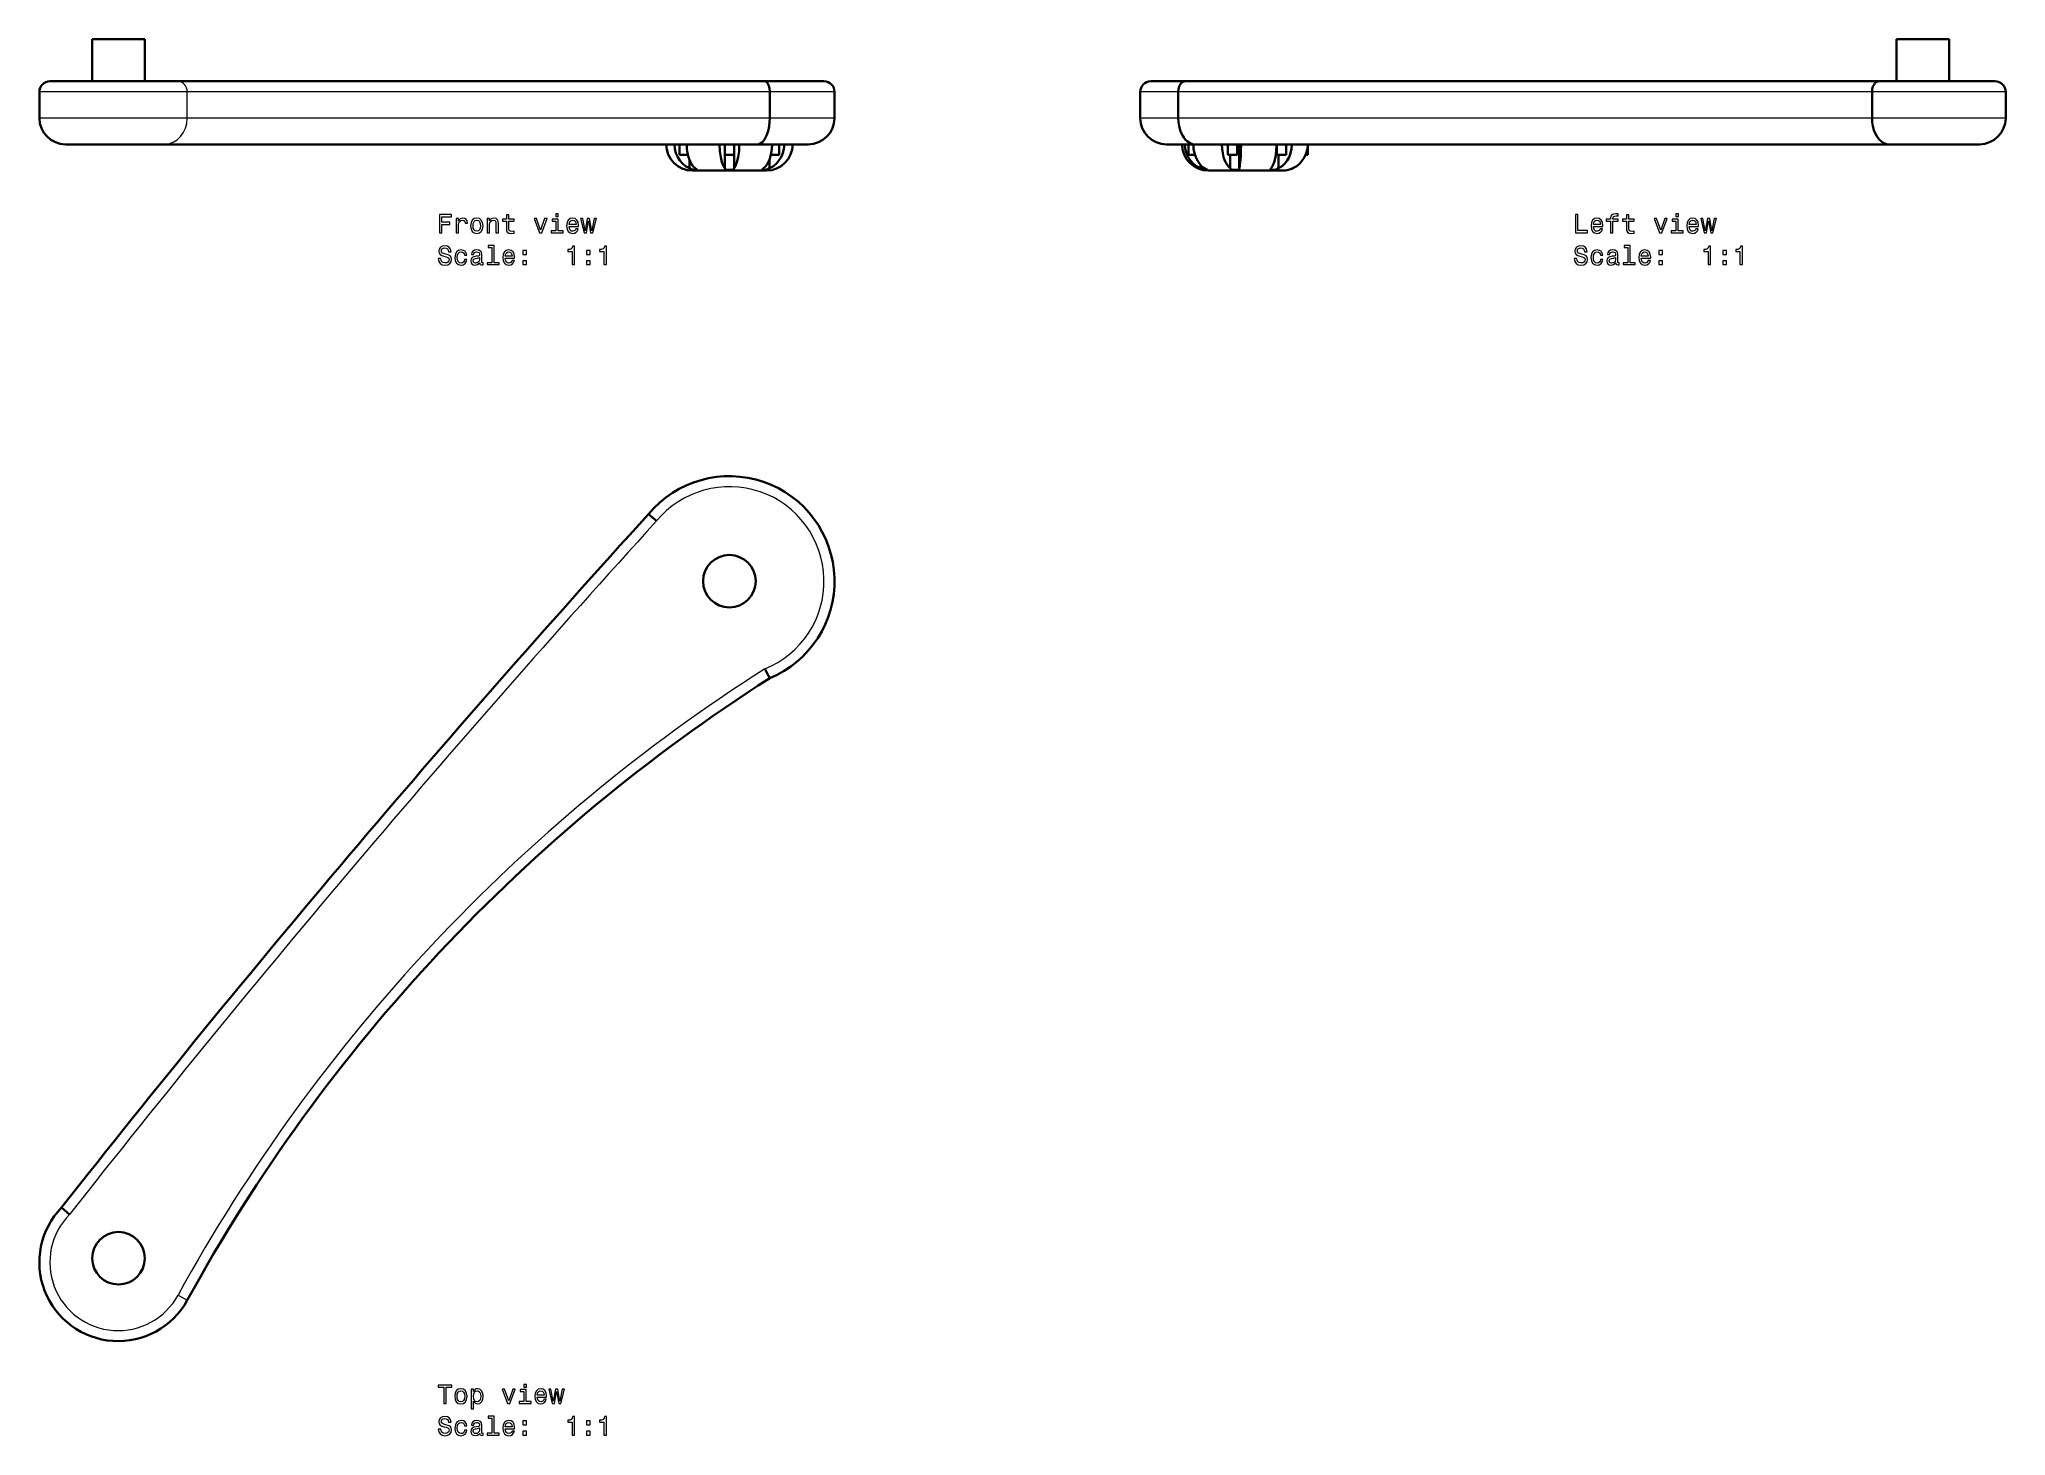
# Model space of a CAD drawing. Extents: x 519 to 893, y 167 to 433.
import ezdxf

# ---------------------------------------------------------------- set-up
doc = ezdxf.new("R2010")
doc.units = 0

msp = doc.modelspace()

# ---------------------------------------------------------------- linework, layer by layer
at = {"color": 7, "lineweight": 35, "ltscale": 0.2}
for p, q in [((528.9, 425), (528.9, 433)), ((538.9, 425), (538.9, 433)), ((872.26, 425), (872.26, 433)), ((882.26, 425), (882.26, 433))]:
    msp.add_line(p, q, dxfattribs=at)
at = {"color": 7, "lineweight": 35, "ltscale": 0.25}
msp.add_line((538.9, 433), (528.9, 433), dxfattribs=at)
at = {"color": 7, "lineweight": 35, "ltscale": 0.125}
for p, q in [((877.26, 433), (872.26, 433)), ((882.26, 433), (877.26, 433)), ((518.84, 418), (518.84, 423)), ((657.83, 418), (657.83, 423)), ((670.16, 418), (670.16, 423)), ((728.34, 418), (728.34, 423)), ((735.57, 418), (735.57, 423)), ((867.61, 418), (867.61, 423)), ((893.04, 418), (893.04, 423))]:
    msp.add_line(p, q, dxfattribs=at)
at = {"color": 7, "lineweight": 13}
for p, q in [((546.99, 423), (518.84, 423)), ((657.83, 423), (546.99, 423)), ((867.61, 423), (735.57, 423)), ((893.04, 423), (867.61, 423)), ((546.99, 418), (518.84, 418)), ((657.83, 418), (546.99, 418)), ((867.61, 418), (735.57, 418)), ((893.04, 418), (867.61, 418))]:
    msp.add_line(p, q, dxfattribs=at)
at = {"color": 7, "lineweight": 35}
for p, q in [((545.23, 425), (520.84, 425)), ((656.9, 425), (545.23, 425)), ((868.93, 425), (736.88, 425)), ((891.04, 425), (868.93, 425)), ((655.54, 413), (542.6, 413)), ((870.92, 413), (738.84, 413))]:
    msp.add_line(p, q, dxfattribs=at)
at = {"color": 7, "lineweight": 13, "ltscale": 0.125}
msp.add_line((546.99, 418), (546.99, 423), dxfattribs=at)
at = {"color": 7, "lineweight": 35, "ltscale": 0.281511}
msp.add_line((668.16, 425), (656.9, 425), dxfattribs=at)
at = {"color": 7, "lineweight": 13, "ltscale": 0.308411}
for p, q in [((670.16, 423), (657.83, 423)), ((670.16, 418), (657.83, 418))]:
    msp.add_line(p, q, dxfattribs=at)
at = {"color": 7, "lineweight": 13, "ltscale": 0.180594}
for p, q in [((735.57, 423), (728.34, 423)), ((735.57, 418), (728.34, 418))]:
    msp.add_line(p, q, dxfattribs=at)
at = {"color": 7, "lineweight": 35, "ltscale": 0.163376}
msp.add_line((736.88, 425), (730.34, 425), dxfattribs=at)
at = {"color": 7, "lineweight": 35, "ltscale": 0.469185}
msp.add_line((542.6, 413), (523.84, 413), dxfattribs=at)
at = {"color": 7, "lineweight": 35, "ltscale": 0.05}
for p, q in [((640.68, 413), (640.68, 411)), ((649.28, 413), (649.28, 411)), ((651.05, 413), (651.05, 411)), ((659.65, 413), (659.65, 411)), ((737.54, 413), (737.54, 411)), ((745.01, 413), (745.01, 411)), ((746.77, 413), (746.77, 411)), ((754.32, 413), (754.32, 411)), ((756.09, 413), (756.09, 411)), ((760.23, 413), (760.23, 411))]:
    msp.add_line(p, q, dxfattribs=at)
at = {"color": 7, "lineweight": 35, "ltscale": 0.114069}
for p, q in [((649.27, 413), (649.27, 408.44)), ((651.06, 413), (651.06, 408.44)), ((747.2, 413), (747.2, 408.44))]:
    msp.add_line(p, q, dxfattribs=at)
at = {"color": 7, "lineweight": 35, "ltscale": 0.240715}
msp.add_line((665.16, 413), (655.54, 413), dxfattribs=at)
at = {"color": 7, "lineweight": 35, "ltscale": 0.137456}
msp.add_line((738.84, 413), (733.34, 413), dxfattribs=at)
at = {"color": 7, "lineweight": 35, "ltscale": 0.427986}
msp.add_line((888.04, 413), (870.92, 413), dxfattribs=at)
at = {"color": 7, "lineweight": 35, "ltscale": 0.03578}
for p, q in [((640.68, 411), (642.11, 411)), ((658.22, 411), (659.65, 411))]:
    msp.add_line(p, q, dxfattribs=at)
at = {"color": 7, "lineweight": 35, "ltscale": 0.004054}
for p, q in [((642.11, 411), (642.27, 411)), ((658.06, 411), (658.22, 411))]:
    msp.add_line(p, q, dxfattribs=at)
at = {"color": 7, "lineweight": 35, "ltscale": 0.041739}
msp.add_line((642.54, 410.11), (642.54, 408.44), dxfattribs=at)
at = {"color": 7, "lineweight": 35, "ltscale": 0.351617}
msp.add_line((643.13, 408), (657.2, 408), dxfattribs=at)
at = {"color": 7, "lineweight": 35, "ltscale": 0.044077}
msp.add_line((649.28, 411), (651.05, 411), dxfattribs=at)
at = {"color": 7, "lineweight": 35, "ltscale": 0.041738}
msp.add_line((657.78, 410.11), (657.78, 408.44), dxfattribs=at)
at = {"color": 7, "lineweight": 35, "ltscale": 0.030176}
msp.add_line((737.54, 411), (738.75, 411), dxfattribs=at)
at = {"color": 7, "lineweight": 35, "ltscale": 0.016159}
msp.add_line((739.82, 409.08), (739.82, 408.44), dxfattribs=at)
at = {"color": 7, "lineweight": 35, "ltscale": 0.175809}
for p, q in [((741.31, 408), (748.34, 408)), ((748.34, 408), (755.38, 408))]:
    msp.add_line(p, q, dxfattribs=at)
at = {"color": 7, "lineweight": 35, "ltscale": 0.043524}
msp.add_line((745.01, 411), (746.75, 411), dxfattribs=at)
at = {"color": 7, "lineweight": 35, "ltscale": 0.064069}
for p, q in [((745.46, 411), (745.46, 408.44)), ((754.67, 411), (754.67, 408.44))]:
    msp.add_line(p, q, dxfattribs=at)
at = {"color": 7, "lineweight": 35, "ltscale": 0.000553894}
msp.add_line((746.75, 411), (746.77, 411), dxfattribs=at)
at = {"color": 7, "lineweight": 35, "ltscale": 0.004808}
msp.add_line((754.32, 411), (754.52, 411), dxfattribs=at)
at = {"color": 7, "lineweight": 35, "ltscale": 0.039268}
msp.add_line((754.52, 411), (756.09, 411), dxfattribs=at)
at = {"color": 7, "lineweight": 35, "ltscale": 0.010159}
msp.add_line((759.83, 411), (760.23, 411), dxfattribs=at)
at = {"color": 7, "lineweight": 35, "ltscale": 0.050013}
msp.add_line((634.78, 342.6), (636.29, 341.29), dxfattribs=at)
at = {"color": 7, "lineweight": 35, "ltscale": 0.050071}
msp.add_line((523.06, 210.56), (524.57, 209.24), dxfattribs=at)
at = {"color": 7, "lineweight": 13, "ltscale": 0.05}
msp.add_line((545.23, 193.87), (546.99, 192.91), dxfattribs=at)
at = {"color": 7, "lineweight": 35}
for points in [[(657.83, 423), (657.78, 423.61), (657.65, 424.17), (657.44, 424.63), (657.32, 424.78), (657.19, 424.9), (657.05, 424.98), (656.9, 425)], [(735.57, 423), (735.61, 423.51), (735.74, 424), (735.96, 424.42), (736.12, 424.63), (736.3, 424.8), (736.49, 424.91), (736.69, 424.98), (736.88, 425)], [(867.61, 423), (867.65, 423.51), (867.78, 424), (868, 424.42), (868.16, 424.63), (868.35, 424.8), (868.53, 424.91), (868.73, 424.98), (868.93, 425)], [(655.54, 413), (655.85, 413.05), (656.17, 413.2), (656.46, 413.44), (656.67, 413.67), (656.87, 413.95), (657.23, 414.66), (657.52, 415.5), (657.71, 416.42), (657.8, 417.2), (657.83, 418)], [(738.84, 413), (738.32, 413.06), (737.82, 413.25), (737.35, 413.55), (736.92, 413.95), (736.66, 414.28), (736.42, 414.64), (736.19, 415.06), (736, 415.51), (735.73, 416.44), (735.61, 417.21), (735.57, 418)], [(870.92, 413), (870.39, 413.06), (869.88, 413.25), (869.41, 413.55), (868.97, 413.95), (868.7, 414.28), (868.46, 414.64), (868.24, 415.06), (868.04, 415.51), (867.77, 416.44), (867.65, 417.21), (867.61, 418)], [(639.7, 413), (639.77, 412.14), (639.98, 411.31), (640.33, 410.53), (640.74, 409.9), (641.23, 409.34), (641.8, 408.87), (642.54, 408.44)], [(642.04, 413), (642.08, 412.14), (642.2, 411.31), (642.4, 410.53), (642.57, 410.04), (642.77, 409.6), (642.99, 409.21), (643.23, 408.87), (643.66, 408.44)], [(648.29, 413), (648.34, 411.72), (648.5, 410.53), (648.73, 409.61), (649.01, 408.87), (649.27, 408.44)], [(652.04, 413), (651.99, 411.72), (651.82, 410.53), (651.6, 409.61), (651.31, 408.87), (651.06, 408.44)], [(658.29, 413), (658.25, 412.14), (658.13, 411.31), (657.93, 410.53), (657.76, 410.04), (657.56, 409.6), (657.34, 409.21), (657.09, 408.87), (656.67, 408.44)], [(660.63, 413), (660.55, 412.14), (660.34, 411.31), (660, 410.53), (659.59, 409.9), (659.1, 409.34), (658.53, 408.87), (657.78, 408.44)], [(736.82, 413), (736.9, 412.14), (737.12, 411.31), (737.48, 410.53), (737.91, 409.9), (738.43, 409.34), (739.03, 408.87), (739.82, 408.44)], [(738.45, 413), (738.5, 412.14), (738.66, 411.31), (738.92, 410.53), (739.23, 409.9), (739.6, 409.34), (740.03, 408.87), (740.59, 408.44)], [(743.87, 413), (743.91, 412.14), (744.03, 411.31), (744.22, 410.53), (744.39, 410.04), (744.59, 409.6), (744.81, 409.21), (745.05, 408.87), (745.46, 408.44)], [(747.53, 413), (747.51, 411.72), (747.46, 410.53), (747.38, 409.61), (747.29, 408.87), (747.2, 408.44)], [(754.29, 413), (754.23, 411.72), (754.06, 410.53), (753.83, 409.61), (753.54, 408.87), (753.28, 408.44)], [(757.22, 413), (757.16, 412.14), (756.97, 411.31), (756.66, 410.53), (756.29, 409.9), (755.85, 409.34), (755.34, 408.87), (754.67, 408.44)], [(760.23, 413), (760.16, 412.14), (759.95, 411.31), (759.6, 410.53), (759.19, 409.9), (758.69, 409.34), (758.12, 408.87), (757.38, 408.44)], [(643.98, 408.18), (643.98, 408.17), (643.97, 408.16), (643.95, 408.15), (643.89, 408.13), (643.61, 408.14), (643.26, 408.19), (642.88, 408.29), (642.54, 408.44)], [(643.66, 408.44), (643.9, 408.28), (643.97, 408.22), (643.98, 408.19), (643.98, 408.18)], [(651.06, 408.44), (651.03, 408.34), (650.97, 408.29), (650.81, 408.21), (650.44, 408.14), (650.02, 408.13), (649.75, 408.15), (649.51, 408.21), (649.35, 408.29), (649.29, 408.36), (649.27, 408.44)], [(657.78, 408.44), (657.45, 408.29), (657.08, 408.19), (656.71, 408.14), (656.43, 408.13), (656.37, 408.15), (656.35, 408.16), (656.35, 408.17), (656.34, 408.18)], [(656.34, 408.18), (656.34, 408.19), (656.36, 408.22), (656.46, 408.3), (656.67, 408.44)], [(741.09, 408.15), (741.09, 408.14), (741.08, 408.14), (741.07, 408.14), (741.05, 408.13), (740.98, 408.13), (740.73, 408.15), (740.43, 408.22), (739.82, 408.44)], [(740.59, 408.44), (740.96, 408.25), (741.06, 408.18), (741.08, 408.16), (741.09, 408.15)], [(747.22, 408.36), (747.2, 408.28), (747.15, 408.24), (747, 408.17), (746.67, 408.13), (746.29, 408.14), (745.79, 408.22), (745.61, 408.3), (745.46, 408.44)], [(754.67, 408.44), (754.35, 408.28), (753.95, 408.17), (753.62, 408.13), (753.33, 408.13), (753.16, 408.16), (753.11, 408.18), (753.09, 408.2), (753.09, 408.23)], [(753.09, 408.23), (753.11, 408.27), (753.21, 408.39), (753.28, 408.44)]]:
    msp.add_lwpolyline(points, dxfattribs=at)
at = {"color": 7, "lineweight": 13}
for points in [[(594.98, 396.14), (595.45, 396.14), (595.45, 397.75), (596.93, 397.75), (596.93, 398.17), (595.45, 398.17), (595.45, 399.22), (597.26, 399.22), (597.26, 399.64), (594.98, 399.64)], [(598.18, 396.14), (598.62, 396.14), (598.62, 397.69), (598.67, 398.06), (598.8, 398.33), (599.02, 398.49), (599.32, 398.55), (599.54, 398.51), (599.71, 398.41), (599.81, 398.24), (599.85, 398.01), (600.29, 398.01), (600.23, 398.42), (600.07, 398.71), (599.79, 398.89), (599.41, 398.95), (599.15, 398.91), (598.93, 398.81), (598.74, 398.63), (598.58, 398.4), (598.58, 398.85), (598.18, 398.85)], [(600.91, 397.49), (601, 396.88), (601.23, 396.43), (601.6, 396.14), (602.09, 396.05), (602.58, 396.14), (602.95, 396.42), (603.18, 396.87), (603.27, 397.49), (603.18, 398.11), (602.95, 398.57), (602.58, 398.85), (602.09, 398.95), (601.6, 398.85), (601.23, 398.56), (601, 398.11)], [(601.37, 397.5), (601.41, 397.95), (601.56, 398.28), (601.78, 398.48), (602.09, 398.55), (602.39, 398.48), (602.62, 398.29), (602.76, 397.95), (602.81, 397.5), (602.76, 397.04), (602.62, 396.71), (602.39, 396.51), (602.09, 396.44), (601.78, 396.51), (601.56, 396.71), (601.41, 397.04)], [(604.08, 396.14), (604.53, 396.14), (604.53, 397.71), (604.57, 398.06), (604.72, 398.33), (604.94, 398.49), (605.25, 398.55), (605.49, 398.5), (605.64, 398.36), (605.72, 398.14), (605.74, 397.83), (605.74, 396.14), (606.19, 396.14), (606.19, 397.92), (606.16, 398.28), (606.07, 398.58), (605.78, 398.85), (605.31, 398.95), (605.06, 398.91), (604.84, 398.82), (604.65, 398.65), (604.51, 398.44), (604.51, 398.85), (604.08, 398.85)], [(607.71, 398.38), (607.71, 397.03), (607.74, 396.59), (607.88, 396.28), (608.17, 396.11), (608.65, 396.05), (609.17, 396.07), (609.17, 396.46), (608.79, 396.43), (608.44, 396.47), (608.25, 396.59), (608.17, 396.8), (608.16, 397.1), (608.16, 398.38), (609.17, 398.38), (609.17, 398.76), (608.16, 398.76), (608.16, 399.55), (607.71, 399.55), (607.71, 398.76), (606.95, 398.76), (606.95, 398.38)], [(614, 396.14), (614.47, 396.14), (615.46, 398.85), (615, 398.85), (614.24, 396.67), (613.46, 398.85), (613, 398.85)], [(617.58, 396.52), (617.58, 398.76), (616.44, 398.76), (616.44, 398.38), (617.14, 398.38), (617.14, 396.52), (616.23, 396.52), (616.23, 396.14), (618.5, 396.14), (618.5, 396.52)], [(617.6, 399.76), (617.13, 399.76), (617.13, 399.26), (617.6, 399.26)], [(619.65, 397.37), (621.43, 397.37), (621.43, 397.58), (621.35, 398.16), (621.13, 398.59), (620.78, 398.85), (620.31, 398.95), (619.85, 398.85), (619.49, 398.56), (619.27, 398.11), (619.19, 397.5), (619.26, 396.88), (619.49, 396.43), (619.84, 396.14), (620.29, 396.05), (620.68, 396.11), (621.01, 396.28), (621.24, 396.56), (621.38, 396.92), (620.94, 396.92), (620.85, 396.72), (620.72, 396.57), (620.35, 396.45), (620.06, 396.5), (619.84, 396.68), (619.7, 396.97), (619.65, 397.35)], [(619.65, 397.74), (619.71, 398.09), (619.84, 398.35), (620.05, 398.5), (620.32, 398.56), (620.59, 398.5), (620.8, 398.35), (620.92, 398.09), (620.97, 397.74)], [(622.94, 396.14), (623.34, 398.44), (623.75, 396.14), (624.17, 396.14), (624.84, 398.85), (624.41, 398.85), (623.96, 396.55), (623.56, 398.85), (623.12, 398.85), (622.72, 396.55), (622.27, 398.85), (621.85, 398.85), (622.52, 396.14)], [(811.19, 396.14), (813.43, 396.14), (813.43, 396.57), (811.65, 396.57), (811.65, 399.64), (811.19, 399.64)], [(814.59, 397.37), (816.36, 397.37), (816.37, 397.58), (816.29, 398.16), (816.07, 398.59), (815.71, 398.85), (815.24, 398.95), (814.79, 398.85), (814.43, 398.56), (814.21, 398.11), (814.13, 397.5), (814.2, 396.88), (814.43, 396.43), (814.78, 396.14), (815.23, 396.05), (815.62, 396.11), (815.95, 396.28), (816.18, 396.56), (816.32, 396.92), (815.88, 396.92), (815.79, 396.72), (815.66, 396.57), (815.29, 396.45), (815, 396.5), (814.78, 396.68), (814.64, 396.97), (814.59, 397.35)], [(814.59, 397.74), (814.64, 398.09), (814.78, 398.35), (814.99, 398.5), (815.26, 398.56), (815.53, 398.5), (815.73, 398.35), (815.86, 398.09), (815.91, 397.74)], [(817.85, 398.38), (817.85, 396.14), (818.3, 396.14), (818.3, 398.38), (819.3, 398.38), (819.3, 398.76), (818.3, 398.76), (818.3, 398.93), (818.33, 399.13), (818.45, 399.27), (818.64, 399.35), (818.93, 399.38), (819.3, 399.36), (819.3, 399.74), (818.83, 399.76), (818.39, 399.72), (818.09, 399.58), (817.91, 399.35), (817.85, 399.01), (817.85, 398.76), (817.04, 398.76), (817.04, 398.38)], [(820.87, 398.38), (820.87, 397.03), (820.9, 396.59), (821.04, 396.28), (821.32, 396.11), (821.8, 396.05), (822.33, 396.07), (822.33, 396.46), (821.94, 396.43), (821.59, 396.47), (821.41, 396.59), (821.33, 396.8), (821.31, 397.1), (821.31, 398.38), (822.33, 398.38), (822.33, 398.76), (821.31, 398.76), (821.31, 399.55), (820.87, 399.55), (820.87, 398.76), (820.1, 398.76), (820.1, 398.38)], [(827.16, 396.14), (827.63, 396.14), (828.61, 398.85), (828.16, 398.85), (827.39, 396.67), (826.62, 398.85), (826.15, 398.85)], [(830.74, 396.52), (830.74, 398.76), (829.6, 398.76), (829.6, 398.38), (830.29, 398.38), (830.29, 396.52), (829.39, 396.52), (829.39, 396.14), (831.66, 396.14), (831.66, 396.52)], [(830.75, 399.76), (830.28, 399.76), (830.28, 399.26), (830.75, 399.26)], [(832.81, 397.37), (834.58, 397.37), (834.59, 397.58), (834.5, 398.16), (834.28, 398.59), (833.93, 398.85), (833.46, 398.95), (833, 398.85), (832.65, 398.56), (832.42, 398.11), (832.34, 397.5), (832.42, 396.88), (832.64, 396.43), (832.99, 396.14), (833.45, 396.05), (833.84, 396.11), (834.16, 396.28), (834.4, 396.56), (834.54, 396.92), (834.1, 396.92), (834.01, 396.72), (833.87, 396.57), (833.5, 396.45), (833.21, 396.5), (833, 396.68), (832.86, 396.97), (832.81, 397.35)], [(832.81, 397.74), (832.86, 398.09), (833, 398.35), (833.2, 398.5), (833.48, 398.56), (833.74, 398.5), (833.95, 398.35), (834.08, 398.09), (834.12, 397.74)], [(836.09, 396.14), (836.5, 398.44), (836.9, 396.14), (837.32, 396.14), (837.99, 398.85), (837.56, 398.85), (837.11, 396.55), (836.71, 398.85), (836.28, 398.85), (835.88, 396.55), (835.43, 398.85), (835, 398.85), (835.67, 396.14)], [(595.22, 391.25), (594.76, 391.25), (594.86, 390.72), (595.12, 390.32), (595.5, 390.09), (596.03, 390), (596.55, 390.08), (596.94, 390.3), (597.18, 390.65), (597.27, 391.11), (597.2, 391.52), (596.99, 391.79), (596.64, 391.97), (596.18, 392.1), (595.79, 392.19), (595.53, 392.31), (595.39, 392.47), (595.34, 392.72), (595.39, 392.95), (595.52, 393.12), (595.72, 393.23), (596, 393.27), (596.28, 393.22), (596.5, 393.09), (596.65, 392.86), (596.72, 392.55), (597.18, 392.55), (597.18, 392.56), (597.1, 393.04), (596.86, 393.39), (596.49, 393.61), (595.98, 393.69), (595.53, 393.61), (595.18, 393.4), (594.95, 393.07), (594.87, 392.65), (594.93, 392.27), (595.13, 392.01), (595.43, 391.84), (595.84, 391.71), (596.25, 391.59), (596.56, 391.48), (596.74, 391.32), (596.81, 391.06), (596.75, 390.79), (596.59, 390.59), (596.36, 390.46), (596.05, 390.42), (595.71, 390.48), (595.44, 390.64), (595.28, 390.9)], [(604.96, 393.34), (604.96, 390.47), (604.05, 390.47), (604.05, 390.1), (606.32, 390.1), (606.32, 390.47), (605.41, 390.47), (605.41, 393.72), (604.27, 393.72), (604.27, 393.34)], [(620.22, 390.1), (620.67, 390.1), (620.67, 393.62), (620.33, 393.62), (620.24, 393.31), (620.06, 393.11), (619.78, 392.99), (619.4, 392.95), (619.4, 392.59), (620.22, 392.59)], [(626.29, 390.1), (626.75, 390.1), (626.75, 393.62), (626.4, 393.62), (626.31, 393.31), (626.13, 393.11), (625.85, 392.99), (625.47, 392.95), (625.47, 392.59), (626.29, 392.59)], [(811.41, 391.25), (810.95, 391.25), (811.05, 390.72), (811.31, 390.32), (811.69, 390.09), (812.22, 390), (812.74, 390.08), (813.13, 390.3), (813.37, 390.65), (813.46, 391.11), (813.39, 391.52), (813.18, 391.79), (812.83, 391.97), (812.38, 392.1), (811.98, 392.19), (811.72, 392.31), (811.58, 392.47), (811.53, 392.72), (811.58, 392.95), (811.71, 393.12), (811.91, 393.23), (812.19, 393.27), (812.47, 393.22), (812.69, 393.09), (812.84, 392.86), (812.91, 392.55), (813.37, 392.55), (813.37, 392.56), (813.29, 393.04), (813.05, 393.39), (812.68, 393.61), (812.17, 393.69), (811.72, 393.61), (811.37, 393.4), (811.14, 393.07), (811.06, 392.65), (811.12, 392.27), (811.32, 392.01), (811.62, 391.84), (812.03, 391.71), (812.44, 391.59), (812.75, 391.48), (812.94, 391.32), (813, 391.06), (812.94, 390.79), (812.78, 390.59), (812.55, 390.46), (812.24, 390.42), (811.9, 390.48), (811.63, 390.64), (811.47, 390.9)], [(821.16, 393.34), (821.16, 390.47), (820.24, 390.47), (820.24, 390.1), (822.51, 390.1), (822.51, 390.47), (821.6, 390.47), (821.6, 393.72), (820.46, 393.72), (820.46, 393.34)], [(836.41, 390.1), (836.87, 390.1), (836.87, 393.62), (836.52, 393.62), (836.43, 393.31), (836.25, 393.11), (835.97, 392.99), (835.59, 392.95), (835.59, 392.59), (836.41, 392.59)], [(842.48, 390.1), (842.94, 390.1), (842.94, 393.62), (842.59, 393.62), (842.5, 393.31), (842.32, 393.11), (842.04, 392.99), (841.66, 392.95), (841.66, 392.59), (842.48, 392.59)], [(599.73, 391.91), (600.17, 391.91), (600.08, 392.31), (599.87, 392.63), (599.53, 392.82), (599.09, 392.9), (598.61, 392.8), (598.24, 392.52), (598.01, 392.06), (597.92, 391.44), (598, 390.83), (598.23, 390.38), (598.59, 390.1), (599.07, 390), (599.51, 390.08), (599.85, 390.29), (600.08, 390.62), (600.18, 391.06), (599.76, 391.06), (599.68, 390.78), (599.54, 390.57), (599.34, 390.44), (599.09, 390.4), (598.78, 390.46), (598.56, 390.67), (598.42, 390.99), (598.38, 391.46), (598.42, 391.91), (598.56, 392.24), (598.79, 392.44), (599.09, 392.51), (599.35, 392.47), (599.55, 392.35), (599.68, 392.16)], [(602.65, 390.45), (602.65, 390.43), (602.68, 390.26), (602.76, 390.14), (603.07, 390.05), (603.32, 390.09), (603.32, 390.43), (603.21, 390.41), (603.07, 390.48), (603.05, 390.68), (603.05, 392.08), (602.99, 392.44), (602.81, 392.69), (602.5, 392.85), (602.07, 392.9), (601.65, 392.84), (601.33, 392.67), (601.14, 392.4), (601.07, 392.05), (601.07, 392.02), (601.47, 392.02), (601.51, 392.23), (601.62, 392.38), (601.8, 392.47), (602.05, 392.51), (602.3, 392.48), (602.48, 392.41), (602.58, 392.28), (602.62, 392.09), (602.6, 391.88), (602.52, 391.78), (602.32, 391.73), (601.94, 391.69), (601.51, 391.59), (601.2, 391.43), (601.02, 391.18), (600.96, 390.81), (601.01, 390.47), (601.17, 390.23), (601.42, 390.07), (601.77, 390.02), (602.24, 390.12)], [(602.6, 391.04), (602.54, 390.78), (602.38, 390.58), (602.14, 390.45), (601.84, 390.4), (601.65, 390.43), (601.52, 390.51), (601.43, 390.65), (601.4, 390.85), (601.42, 391.02), (601.51, 391.15), (601.83, 391.29), (602.24, 391.35), (602.6, 391.47)], [(607.51, 391.32), (609.28, 391.32), (609.29, 391.53), (609.21, 392.11), (608.98, 392.54), (608.63, 392.8), (608.16, 392.9), (607.7, 392.8), (607.35, 392.52), (607.12, 392.06), (607.04, 391.45), (607.12, 390.83), (607.35, 390.38), (607.69, 390.1), (608.15, 390), (608.54, 390.07), (608.86, 390.24), (609.1, 390.51), (609.24, 390.87), (608.8, 390.87), (608.71, 390.67), (608.58, 390.52), (608.2, 390.4), (607.91, 390.45), (607.7, 390.63), (607.56, 390.92), (607.51, 391.31)], [(607.51, 391.7), (607.56, 392.04), (607.7, 392.3), (607.9, 392.46), (608.18, 392.51), (608.44, 392.46), (608.65, 392.3), (608.78, 392.04), (608.82, 391.7)], [(610.85, 392.05), (611.55, 392.05), (611.55, 392.8), (610.85, 392.8)], [(610.85, 390.1), (611.55, 390.1), (611.55, 390.85), (610.85, 390.85)], [(622.99, 392.05), (623.69, 392.05), (623.69, 392.8), (622.99, 392.8)], [(622.99, 390.1), (623.69, 390.1), (623.69, 390.85), (622.99, 390.85)], [(815.93, 391.91), (816.36, 391.91), (816.27, 392.31), (816.06, 392.63), (815.72, 392.82), (815.28, 392.9), (814.8, 392.8), (814.43, 392.52), (814.2, 392.06), (814.12, 391.44), (814.19, 390.83), (814.42, 390.38), (814.78, 390.1), (815.27, 390), (815.7, 390.08), (816.04, 390.29), (816.27, 390.62), (816.37, 391.06), (815.95, 391.06), (815.87, 390.78), (815.73, 390.57), (815.53, 390.44), (815.28, 390.4), (814.97, 390.46), (814.75, 390.67), (814.61, 390.99), (814.57, 391.46), (814.61, 391.91), (814.76, 392.24), (814.98, 392.44), (815.28, 392.51), (815.54, 392.47), (815.74, 392.35), (815.87, 392.16)], [(818.85, 390.45), (818.85, 390.43), (818.87, 390.26), (818.95, 390.14), (819.26, 390.05), (819.51, 390.09), (819.51, 390.43), (819.41, 390.41), (819.26, 390.48), (819.24, 390.68), (819.24, 392.08), (819.18, 392.44), (819, 392.69), (818.69, 392.85), (818.26, 392.9), (817.84, 392.84), (817.52, 392.67), (817.33, 392.4), (817.26, 392.05), (817.26, 392.02), (817.66, 392.02), (817.7, 392.23), (817.81, 392.38), (817.99, 392.47), (818.25, 392.51), (818.49, 392.48), (818.67, 392.41), (818.78, 392.28), (818.81, 392.09), (818.79, 391.88), (818.71, 391.78), (818.51, 391.73), (818.13, 391.69), (817.7, 391.59), (817.39, 391.43), (817.21, 391.18), (817.15, 390.81), (817.2, 390.47), (817.36, 390.23), (817.61, 390.07), (817.96, 390.02), (818.43, 390.12)], [(818.8, 391.04), (818.73, 390.78), (818.57, 390.58), (818.33, 390.45), (818.03, 390.4), (817.84, 390.43), (817.71, 390.51), (817.62, 390.65), (817.59, 390.85), (817.62, 391.02), (817.7, 391.15), (818.02, 391.29), (818.43, 391.35), (818.8, 391.47)], [(823.7, 391.32), (825.47, 391.32), (825.48, 391.53), (825.4, 392.11), (825.17, 392.54), (824.82, 392.8), (824.35, 392.9), (823.89, 392.8), (823.54, 392.52), (823.31, 392.06), (823.23, 391.45), (823.31, 390.83), (823.54, 390.38), (823.88, 390.1), (824.34, 390), (824.73, 390.07), (825.05, 390.24), (825.29, 390.51), (825.43, 390.87), (824.99, 390.87), (824.9, 390.67), (824.77, 390.52), (824.39, 390.4), (824.11, 390.45), (823.89, 390.63), (823.75, 390.92), (823.7, 391.31)], [(823.7, 391.7), (823.75, 392.04), (823.89, 392.3), (824.1, 392.46), (824.37, 392.51), (824.64, 392.46), (824.84, 392.3), (824.97, 392.04), (825.01, 391.7)], [(827.04, 392.05), (827.74, 392.05), (827.74, 392.8), (827.04, 392.8)], [(827.04, 390.1), (827.74, 390.1), (827.74, 390.85), (827.04, 390.85)], [(839.19, 392.05), (839.88, 392.05), (839.88, 392.8), (839.19, 392.8)], [(839.19, 390.1), (839.88, 390.1), (839.88, 390.85), (839.19, 390.85)], [(595.79, 173.27), (596.25, 173.27), (596.25, 176.34), (597.31, 176.34), (597.31, 176.77), (594.72, 176.77), (594.72, 176.34), (595.79, 176.34)], [(597.88, 174.62), (597.96, 174), (598.19, 173.55), (598.56, 173.27), (599.05, 173.17), (599.54, 173.27), (599.91, 173.55), (600.14, 174), (600.23, 174.62), (600.14, 175.24), (599.91, 175.69), (599.54, 175.97), (599.05, 176.07), (598.56, 175.97), (598.19, 175.69), (597.96, 175.24)], [(601.46, 175.56), (601.46, 175.98), (601.02, 175.98), (601.02, 172.22), (601.46, 172.22), (601.46, 173.68), (601.62, 173.44), (601.8, 173.29), (602.24, 173.17), (602.66, 173.27), (603, 173.56), (603.21, 174.01), (603.3, 174.63), (603.21, 175.24), (603, 175.69), (602.66, 175.97), (602.24, 176.07), (602, 176.04), (601.79, 175.95), (601.62, 175.78)], [(607.93, 173.27), (608.4, 173.27), (609.39, 175.98), (608.93, 175.98), (608.17, 173.79), (607.39, 175.98), (606.93, 175.98)], [(611.51, 173.64), (611.51, 175.89), (610.37, 175.89), (610.37, 175.51), (611.07, 175.51), (611.07, 173.64), (610.16, 173.64), (610.16, 173.27), (612.43, 173.27), (612.43, 173.64)], [(611.53, 176.89), (611.06, 176.89), (611.06, 176.39), (611.53, 176.39)], [(613.58, 174.49), (615.35, 174.49), (615.36, 174.7), (615.28, 175.28), (615.06, 175.71), (614.7, 175.98), (614.23, 176.07), (613.78, 175.97), (613.42, 175.69), (613.2, 175.23), (613.11, 174.63), (613.19, 174), (613.42, 173.55), (613.77, 173.27), (614.22, 173.17), (614.61, 173.24), (614.94, 173.41), (615.17, 173.68), (615.31, 174.05), (614.87, 174.05), (614.78, 173.84), (614.65, 173.69), (614.27, 173.57), (613.99, 173.63), (613.77, 173.8), (613.63, 174.09), (613.58, 174.48)], [(616.87, 173.27), (617.27, 175.57), (617.67, 173.27), (618.1, 173.27), (618.76, 175.98), (618.33, 175.98), (617.89, 173.68), (617.49, 175.98), (617.05, 175.98), (616.65, 173.68), (616.2, 175.98), (615.78, 175.98), (616.44, 173.27)], [(598.33, 174.63), (598.38, 175.08), (598.52, 175.41), (598.75, 175.61), (599.05, 175.68), (599.36, 175.61), (599.58, 175.41), (599.72, 175.08), (599.78, 174.63), (599.72, 174.17), (599.58, 173.83), (599.36, 173.63), (599.05, 173.57), (598.75, 173.63), (598.52, 173.83), (598.38, 174.17)], [(602.17, 173.57), (601.87, 173.64), (601.65, 173.84), (601.52, 174.17), (601.47, 174.63), (601.52, 175.08), (601.65, 175.41), (601.87, 175.6), (602.17, 175.67), (602.44, 175.6), (602.65, 175.4), (602.79, 175.07), (602.84, 174.63), (602.79, 174.17), (602.65, 173.84), (602.44, 173.64)], [(613.58, 174.87), (613.63, 175.22), (613.77, 175.47), (613.98, 175.63), (614.25, 175.68), (614.52, 175.63), (614.72, 175.47), (614.85, 175.22), (614.89, 174.87)], [(595.22, 168.38), (594.76, 168.38), (594.86, 167.84), (595.12, 167.45), (595.5, 167.21), (596.03, 167.13), (596.55, 167.21), (596.94, 167.43), (597.18, 167.78), (597.27, 168.24), (597.2, 168.65), (596.99, 168.92), (596.64, 169.09), (596.18, 169.22), (595.79, 169.32), (595.53, 169.43), (595.39, 169.59), (595.34, 169.84), (595.39, 170.07), (595.52, 170.24), (595.72, 170.36), (596, 170.4), (596.28, 170.35), (596.5, 170.21), (596.65, 169.99), (596.72, 169.68), (597.18, 169.68), (597.18, 169.69), (597.1, 170.16), (596.86, 170.51), (596.49, 170.74), (595.98, 170.81), (595.53, 170.74), (595.18, 170.52), (594.95, 170.2), (594.87, 169.77), (594.93, 169.4), (595.13, 169.14), (595.43, 168.97), (595.84, 168.84), (596.25, 168.72), (596.56, 168.61), (596.74, 168.45), (596.81, 168.18), (596.75, 167.92), (596.59, 167.72), (596.36, 167.59), (596.05, 167.55), (595.71, 167.6), (595.44, 167.77), (595.28, 168.03)], [(599.73, 169.03), (600.17, 169.03), (600.08, 169.44), (599.87, 169.75), (599.53, 169.95), (599.09, 170.03), (598.61, 169.92), (598.24, 169.64), (598.01, 169.18), (597.92, 168.57), (598, 167.96), (598.23, 167.5), (598.59, 167.22), (599.07, 167.13), (599.51, 167.2), (599.85, 167.41), (600.08, 167.75), (600.18, 168.19), (599.76, 168.19), (599.68, 167.91), (599.54, 167.7), (599.34, 167.56), (599.09, 167.52), (598.78, 167.59), (598.56, 167.79), (598.42, 168.12), (598.38, 168.58), (598.42, 169.04), (598.56, 169.36), (598.79, 169.57), (599.09, 169.64), (599.35, 169.59), (599.55, 169.48), (599.68, 169.28)], [(602.65, 167.57), (602.65, 167.56), (602.68, 167.39), (602.76, 167.27), (603.07, 167.17), (603.32, 167.21), (603.32, 167.55), (603.21, 167.54), (603.07, 167.6), (603.05, 167.81), (603.05, 169.21), (602.99, 169.57), (602.81, 169.82), (602.5, 169.97), (602.07, 170.03), (601.65, 169.97), (601.33, 169.79), (601.14, 169.53), (601.07, 169.17), (601.07, 169.14), (601.47, 169.14), (601.51, 169.35), (601.62, 169.51), (601.8, 169.6), (602.05, 169.63), (602.3, 169.61), (602.48, 169.53), (602.58, 169.4), (602.62, 169.22), (602.6, 169.01), (602.52, 168.9), (602.32, 168.85), (601.94, 168.81), (601.51, 168.72), (601.2, 168.56), (601.02, 168.31), (600.96, 167.93), (601.01, 167.6), (601.17, 167.35), (601.42, 167.2), (601.77, 167.14), (602.24, 167.25)], [(602.6, 168.17), (602.54, 167.91), (602.38, 167.71), (602.14, 167.57), (601.84, 167.53), (601.65, 167.55), (601.52, 167.64), (601.43, 167.78), (601.4, 167.97), (601.42, 168.15), (601.51, 168.28), (601.83, 168.42), (602.24, 168.48), (602.6, 168.6)], [(604.96, 170.47), (604.96, 167.59), (604.05, 167.59), (604.05, 167.22), (606.32, 167.22), (606.32, 167.59), (605.41, 167.59), (605.41, 170.84), (604.27, 170.84), (604.27, 170.47)], [(607.51, 168.45), (609.28, 168.45), (609.29, 168.65), (609.21, 169.23), (608.98, 169.67), (608.63, 169.93), (608.16, 170.03), (607.7, 169.92), (607.35, 169.64), (607.12, 169.18), (607.04, 168.58), (607.12, 167.96), (607.35, 167.5), (607.69, 167.22), (608.15, 167.13), (608.54, 167.19), (608.86, 167.36), (609.1, 167.64), (609.24, 168), (608.8, 168), (608.71, 167.8), (608.58, 167.65), (608.2, 167.52), (607.91, 167.58), (607.7, 167.76), (607.56, 168.04), (607.51, 168.43)], [(607.51, 168.82), (607.56, 169.17), (607.7, 169.43), (607.9, 169.58), (608.18, 169.64), (608.44, 169.58), (608.65, 169.43), (608.78, 169.17), (608.82, 168.82)], [(610.85, 169.18), (611.55, 169.18), (611.55, 169.93), (610.85, 169.93)], [(620.22, 167.22), (620.67, 167.22), (620.67, 170.75), (620.33, 170.75), (620.24, 170.44), (620.06, 170.23), (619.78, 170.11), (619.4, 170.07), (619.4, 169.71), (620.22, 169.71)], [(622.99, 169.18), (623.69, 169.18), (623.69, 169.93), (622.99, 169.93)], [(626.29, 167.22), (626.75, 167.22), (626.75, 170.75), (626.4, 170.75), (626.31, 170.44), (626.13, 170.23), (625.85, 170.11), (625.47, 170.07), (625.47, 169.71), (626.29, 169.71)], [(610.85, 167.22), (611.55, 167.22), (611.55, 167.97), (610.85, 167.97)], [(622.99, 167.22), (623.69, 167.22), (623.69, 167.97), (622.99, 167.97)]]:
    msp.add_lwpolyline(points, close=True, dxfattribs=at)
at = {"color": 7, "lineweight": 35}
for centre in [(650.16, 329.82), (533.9, 200.91)]:
    msp.add_circle(centre, 5, dxfattribs=at)
for centre, radius, start, end in [((520.84, 423), 2, 90, 180), ((668.16, 423), 2, 360, 90), ((730.34, 423), 2, 90, 180), ((891.04, 423), 2, 360, 90), ((523.84, 418), 5, 180, 270), ((665.16, 418), 5, 270, 0), ((733.34, 418), 5, 180, 270), ((888.04, 418), 5, 270, 360), ((643.13, 413), 5, 180, 270), ((657.2, 413), 5, 270, 360), ((741.31, 413), 5, 180, 270), ((747.03, 408.35), 0.189, 1.5812, 26.7485), ((755.38, 413), 5, 270, 282.9426), ((755.12, 413.42), 5.47, 284.5327, 294.3277), ((755.03, 413.67), 5.74, 287.577, 294.1622), ((650.16, 329.82), 20, 292.5307, 140.2968), ((2433.39, -1292.48), 2430.74, 137.72673, 141.80449), ((833.82, 35.56), 327.16, 122.5437, 151.2518), ((1018.33, 499.33), 406.57, 207.2566, 207.5396), ((533.84, 200.13), 15, 135.9292, 331.2518)]:
    msp.add_arc(centre, radius, start, end, dxfattribs=at)
at = {"color": 7, "lineweight": 13}
for centre, radius, start, end in [((650.16, 329.82), 18, 291.9884, 140.4358), ((2433.39, -1292.48), 2428.74, 137.72566, 141.80699), ((833.82, 35.56), 329.16, 122.5124, 151.2518), ((533.84, 200.13), 13, 135.4929, 331.2518)]:
    msp.add_arc(centre, radius, start, end, dxfattribs=at)
for centre, major_axis, start_param, end_param in [((545.23, 423), (0, 2), 4.712389, 6.283185), ((542.6, 418), (0, 5), 3.141593, 4.712389)]:
    msp.add_ellipse(centre, major_axis=major_axis, ratio=0.876742, start_param=start_param, end_param=end_param, dxfattribs=at)

doc.saveas('drawing.dxf')
